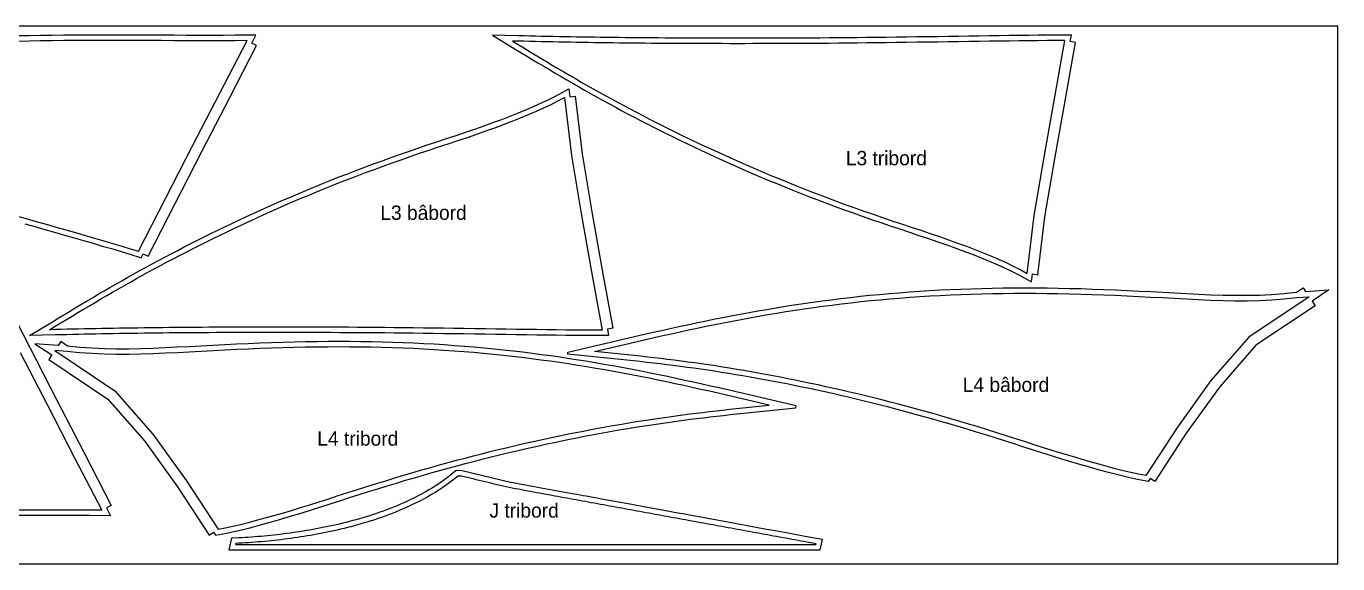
# Model space of a CAD drawing. Header units: millimetres. Extents: x 0 to 12611, y 0 to 1500.
# Drawn here: x 8956 to 12611, y 0 to 1500 of the extents above; entities that cross this region are included whole.
import ezdxf
from ezdxf.enums import TextEntityAlignment as Align

# ---------------------------------------------------------------- set-up
doc = ezdxf.new("R2010")
doc.units = ezdxf.units.MM
for name, color, linetype in [('COUTURE', 5, 'Continuous'), ('DECOUPE', 1, 'Continuous'), ('LAIZE', 8, 'Continuous'), ('REPERES', 3, 'Continuous')]:
    doc.layers.add(name, color=color, linetype=linetype)

msp = doc.modelspace()

# ---------------------------------------------------------------- linework, layer by layer
at = {"layer": 'COUTURE'}
for points in [[(8927.8, 971.3), (8955.9, 963.3), (8983.8, 955.4), (9011.5, 947.4), (9039.1, 939.6), (9066.3, 931.7), (9093.4, 924), (9120, 916.3), (9146.3, 908.6), (9172, 901.1), (9197.2, 893.7), (9221.8, 886.4), (9245.6, 879.2), (9268.6, 872.1), (9344, 1019.2), (9419.6, 1166.2), (9495.4, 1313), (9571.3, 1459.8), (9538.1, 1459.6), (9504.4, 1459.5), (9470.4, 1459.4), (9436.2, 1459.5), (9401.7, 1459.5), (9367.2, 1459.6), (9332.6, 1459.7), (9298.1, 1459.8), (9263.6, 1459.9), (9229.2, 1460), (9195, 1460), (9161, 1460), (9127.2, 1459.9), (9093.6, 1459.8), (9060.4, 1459.7), (9027.7, 1459.3), (8995.5, 1458.9), (8963.8, 1458.4), (8932.6, 1457.7)], [(8939, 589.9), (9014.6, 443), (9090.4, 296.1), (9166.3, 149.3), (9133.1, 149.5), (9099.4, 149.6), (9065.4, 149.7), (9031.2, 149.7), (8996.7, 149.6), (8962.2, 149.5), (8927.6, 149.4)]]:
    msp.add_lwpolyline(points, dxfattribs=at)
for points in [[(11850.9, 1460), (11826.9, 1460), (11802.1, 1459.9), (11776.4, 1459.6), (11750.1, 1459.4), (11723.3, 1459.1), (11696, 1458.7), (11668.2, 1458.3), (11640.1, 1457.9), (11611.8, 1457.5), (11583.1, 1457.1), (11554.3, 1456.7), (11525.3, 1456.3), (11496.1, 1455.8), (11466.8, 1455.4), (11437.7, 1455), (11409, 1454.6), (11380.7, 1454.2), (11352.8, 1453.8), (11325.3, 1453.5), (11298.2, 1453.2), (11271.6, 1452.9), (11245.3, 1452.7), (11219.4, 1452.4), (11194, 1452.2), (11168.9, 1452), (11144.2, 1451.9), (11119.9, 1451.7), (11095.9, 1451.6), (11072.3, 1451.5), (11049.1, 1451.4), (11026.2, 1451.3), (11003.6, 1451.3), (10981.4, 1451.3), (10959.5, 1451.2), (10937.8, 1451.2), (10916.5, 1451.2), (10895.5, 1451.3), (10874.7, 1451.3), (10854.3, 1451.4), (10834, 1451.4), (10814, 1451.5), (10794.3, 1451.6), (10774.8, 1451.7), (10755.5, 1451.8), (10736.4, 1451.9), (10717.6, 1452.1), (10698.9, 1452.2), (10680.4, 1452.4), (10662.1, 1452.5), (10644, 1452.7), (10626.1, 1452.9), (10608.4, 1453.1), (10590.9, 1453.3), (10573.6, 1453.5), (10556.4, 1453.7), (10539.3, 1454), (10522.4, 1454.2), (10505.7, 1454.5), (10489, 1454.8), (10472.5, 1455.1), (10456, 1455.4), (10439.7, 1455.7), (10423.4, 1456), (10407.2, 1456.3), (10391, 1456.7), (10374.9, 1457), (10358.9, 1457.4), (10342.9, 1457.8), (10326.9, 1458.2), (10310.9, 1458.6), (10326.6, 1449), (10342.4, 1439.4), (10358.2, 1429.8), (10374, 1420.3), (10389.9, 1410.8), (10405.8, 1401.2), (10421.7, 1391.7), (10437.8, 1382.2), (10453.9, 1372.7), (10470.1, 1363.3), (10486.4, 1353.8), (10502.8, 1344.3), (10519.3, 1334.9), (10536, 1325.5), (10552.7, 1316), (10569.7, 1306.6), (10586.8, 1297.2), (10604, 1287.8), (10621.4, 1278.4), (10639, 1269.1), (10656.8, 1259.7), (10674.8, 1250.4), (10693, 1241), (10711.3, 1231.7), (10729.7, 1222.4), (10748.4, 1213.1), (10767.2, 1203.8), (10786.2, 1194.5), (10805.4, 1185.2), (10824.8, 1175.9), (10844.4, 1166.6), (10864.2, 1157.4), (10884.3, 1148.1), (10904.5, 1138.9), (10925, 1129.7), (10945.7, 1120.5), (10966.7, 1111.3), (10988, 1102.1), (11009.5, 1092.9), (11031.2, 1083.7), (11053.3, 1074.6), (11075.6, 1065.5), (11098.2, 1056.4), (11121.1, 1047.3), (11144.4, 1038.2), (11167.9, 1029.1), (11191.8, 1020.1), (11216, 1011), (11240.6, 1002), (11265.5, 993.1), (11290.8, 984.1), (11316.3, 975.1), (11342.3, 966.2), (11368.5, 957.3), (11395.1, 948.4), (11422, 939.5), (11448.8, 930.7), (11475.3, 921.8), (11501.3, 912.8), (11526.8, 903.9), (11551.8, 894.9), (11576.3, 885.8), (11600.1, 876.7), (11623.3, 867.5), (11645.9, 858.3), (11667.6, 848.9), (11688.5, 839.5), (11708.6, 829.9), (11727.6, 820.2), (11745.7, 810.4), (11765.5, 972.1), (11792.8, 1134.6), (11821.7, 1297.3)], [(10560.9, 651.7), (10536.9, 651.7), (10512.1, 651.8), (10486.4, 652), (10460.1, 652.3), (10433.3, 652.6), (10406, 653), (10378.2, 653.3), (10350.1, 653.7), (10321.8, 654.1), (10293.1, 654.5), (10264.3, 655), (10235.3, 655.4), (10206.1, 655.8), (10176.8, 656.3), (10147.7, 656.7), (10119, 657.1), (10090.7, 657.5), (10062.8, 657.8), (10035.3, 658.2), (10008.2, 658.5), (9981.6, 658.7), (9955.3, 659), (9929.4, 659.2), (9904, 659.4), (9878.9, 659.6), (9854.2, 659.8), (9829.9, 659.9), (9805.9, 660.1), (9782.3, 660.2), (9759.1, 660.3), (9736.2, 660.3), (9713.6, 660.4), (9691.4, 660.4), (9669.5, 660.4), (9647.8, 660.4), (9626.5, 660.4), (9605.5, 660.4), (9584.7, 660.4), (9564.3, 660.3), (9544, 660.2), (9524, 660.1), (9504.3, 660.1), (9484.8, 660), (9465.5, 659.8), (9446.4, 659.7), (9427.6, 659.6), (9408.9, 659.4), (9390.4, 659.3), (9372.1, 659.1), (9354, 659), (9336.1, 658.8), (9318.4, 658.6), (9300.9, 658.4), (9283.6, 658.1), (9266.4, 657.9), (9249.3, 657.7), (9232.4, 657.4), (9215.7, 657.2), (9199, 656.9), (9182.5, 656.6), (9166, 656.3), (9149.7, 656), (9133.4, 655.7), (9117.2, 655.3), (9101, 655), (9084.9, 654.6), (9068.9, 654.3), (9052.9, 653.9), (9036.9, 653.5), (9020.9, 653.1), (9036.6, 662.7), (9052.4, 672.3), (9068.2, 681.8), (9084, 691.4), (9099.9, 700.9), (9115.8, 710.4), (9131.7, 719.9), (9147.8, 729.4), (9163.9, 738.9), (9180.1, 748.4), (9196.4, 757.9), (9212.8, 767.3), (9229.3, 776.8), (9246, 786.2), (9262.7, 795.6), (9279.7, 805), (9296.8, 814.4), (9314, 823.8), (9331.4, 833.2), (9349, 842.6), (9366.8, 851.9), (9384.8, 861.3), (9403, 870.6), (9421.3, 880), (9439.7, 889.3), (9458.4, 898.6), (9477.2, 907.9), (9496.2, 917.2), (9515.4, 926.5), (9534.8, 935.8), (9554.4, 945), (9574.2, 954.3), (9594.3, 963.5), (9614.5, 972.8), (9635, 982), (9655.7, 991.2), (9676.7, 1000.4), (9698, 1009.6), (9719.5, 1018.8), (9741.2, 1027.9), (9763.3, 1037.1), (9785.6, 1046.2), (9808.2, 1055.3), (9831.1, 1064.4), (9854.4, 1073.5), (9877.9, 1082.6), (9901.8, 1091.6), (9926, 1100.6), (9950.6, 1109.6), (9975.5, 1118.6), (10000.8, 1127.6), (10026.3, 1136.5), (10052.3, 1145.5), (10078.5, 1154.4), (10105.1, 1163.3), (10132, 1172.1), (10158.8, 1181), (10185.3, 1189.9), (10211.3, 1198.8), (10236.8, 1207.8), (10261.8, 1216.8), (10286.3, 1225.9), (10310.1, 1235), (10333.3, 1244.1), (10355.9, 1253.4), (10377.6, 1262.7), (10398.5, 1272.2), (10418.6, 1281.7), (10437.6, 1291.4), (10455.7, 1301.3), (10475.5, 1139.6), (10502.8, 977), (10531.7, 814.3)], [(12076.1, 246.2), (12055.8, 250), (12035, 254.6), (12013.4, 259.7), (11991.2, 265.4), (11968.4, 271.4), (11944.9, 277.8), (11921, 284.6), (11896.5, 291.7), (11871.5, 299), (11846.2, 306.7), (11820.4, 314.7), (11794.2, 322.9), (11767.7, 331.4), (11740.8, 340.1), (11713.9, 348.8), (11687.2, 357.4), (11660.8, 365.8), (11634.7, 373.9), (11608.8, 381.9), (11583.1, 389.7), (11557.8, 397.3), (11532.6, 404.7), (11507.8, 412), (11483.2, 419), (11458.9, 425.8), (11434.8, 432.4), (11411, 438.8), (11387.4, 445.1), (11364.1, 451.2), (11340.9, 457.1), (11318, 462.9), (11295.3, 468.5), (11272.8, 473.9), (11250.4, 479.2), (11228.3, 484.4), (11206.4, 489.4), (11184.6, 494.2), (11163.1, 498.9), (11141.7, 503.5), (11120.4, 507.9), (11099.4, 512.2), (11078.5, 516.4), (11057.7, 520.5), (11037.1, 524.4), (11016.6, 528.2), (10996.2, 532), (10976, 535.6), (10955.9, 539.1), (10935.9, 542.5), (10916, 545.8), (10896.3, 548.9), (10876.8, 551.9), (10857.4, 554.9), (10838.1, 557.7), (10818.9, 560.4), (10799.8, 563), (10780.9, 565.5), (10762, 568), (10743.2, 570.3), (10724.5, 572.6), (10705.9, 574.8), (10687.3, 577), (10668.8, 579.1), (10650.3, 581.2), (10631.9, 583.2), (10613.4, 585.1), (10595.1, 587.1), (10576.7, 589), (10558.4, 590.8), (10540, 592.7), (10563.7, 598.3), (10587.4, 603.9), (10611.1, 609.5), (10634.9, 615), (10658.6, 620.5), (10682.4, 625.9), (10706.2, 631.4), (10730.1, 636.7), (10754, 642), (10778, 647.3), (10802, 652.5), (10826.2, 657.6), (10850.4, 662.6), (10874.7, 667.5), (10899.1, 672.4), (10923.6, 677.2), (10948.2, 681.8), (10973, 686.4), (10997.9, 690.9), (11022.9, 695.2), (11048, 699.4), (11073.3, 703.5), (11098.7, 707.5), (11124.3, 711.4), (11150.1, 715.1), (11176, 718.6), (11202.2, 722), (11228.5, 725.3), (11255, 728.4), (11281.7, 731.4), (11308.6, 734.2), (11335.7, 736.8), (11363, 739.3), (11390.5, 741.6), (11418.2, 743.7), (11446.2, 745.6), (11474.4, 747.4), (11502.9, 749), (11531.6, 750.4), (11560.5, 751.6), (11589.6, 752.6), (11619.1, 753.5), (11648.7, 754.2), (11678.6, 754.6), (11708.8, 754.9), (11739.2, 755), (11769.9, 754.9), (11800.8, 754.6), (11831.9, 754.2), (11863.3, 753.5), (11895, 752.7), (11926.9, 751.7), (11959, 750.5), (11991.3, 749.2), (12023.9, 747.7), (12056.6, 746.1), (12089.6, 744.4), (12122.7, 742.6), (12156, 740.8), (12189.5, 739), (12223.1, 737.3), (12256.9, 735.9), (12290.8, 734.8), (12324.8, 734.1), (12359, 734.1), (12393.3, 734.8), (12427.7, 736.4), (12462.1, 739), (12496.6, 742.6), (12531.2, 745.1), (12363.5, 632.5), (12257.8, 511.6), (12164.4, 381.3)], [(9490.3, 96.2), (9510.5, 100), (9531.4, 104.6), (9552.9, 109.7), (9575.1, 115.4), (9598, 121.4), (9621.4, 127.8), (9645.4, 134.6), (9669.9, 141.7), (9694.8, 149), (9720.2, 156.7), (9746, 164.7), (9772.1, 172.9), (9798.7, 181.4), (9825.6, 190.1), (9852.5, 198.8), (9879.1, 207.4), (9905.5, 215.8), (9931.7, 223.9), (9957.6, 231.9), (9983.2, 239.7), (10008.6, 247.3), (10033.7, 254.7), (10058.5, 262), (10083.1, 269), (10107.4, 275.8), (10131.5, 282.4), (10155.3, 288.8), (10178.9, 295.1), (10202.3, 301.2), (10225.4, 307.1), (10248.4, 312.9), (10271.1, 318.5), (10293.6, 323.9), (10315.9, 329.2), (10338, 334.4), (10359.9, 339.4), (10381.7, 344.2), (10403.3, 348.9), (10424.7, 353.5), (10445.9, 357.9), (10467, 362.2), (10487.9, 366.4), (10508.7, 370.5), (10529.3, 374.4), (10549.8, 378.2), (10570.1, 382), (10590.4, 385.6), (10610.5, 389.1), (10630.5, 392.5), (10650.3, 395.8), (10670, 398.9), (10689.5, 401.9), (10709, 404.9), (10728.3, 407.7), (10747.4, 410.4), (10766.5, 413), (10785.5, 415.5), (10804.3, 418), (10823.1, 420.3), (10841.8, 422.6), (10860.5, 424.8), (10879.1, 427), (10897.6, 429.1), (10916.1, 431.2), (10934.5, 433.2), (10952.9, 435.1), (10971.3, 437.1), (10989.6, 439), (11008, 440.8), (11026.3, 442.7), (11002.6, 448.3), (10978.9, 453.9), (10955.2, 459.5), (10931.5, 465), (10907.7, 470.5), (10884, 475.9), (10860.1, 481.4), (10836.3, 486.7), (10812.3, 492), (10788.4, 497.3), (10764.3, 502.5), (10740.2, 507.6), (10715.9, 512.6), (10691.6, 517.5), (10667.2, 522.4), (10642.7, 527.2), (10618.1, 531.8), (10593.4, 536.4), (10568.5, 540.9), (10543.5, 545.2), (10518.3, 549.4), (10493.1, 553.5), (10467.6, 557.5), (10442, 561.4), (10416.2, 565.1), (10390.3, 568.6), (10364.2, 572), (10337.9, 575.3), (10311.4, 578.4), (10284.7, 581.4), (10257.8, 584.2), (10230.7, 586.8), (10203.4, 589.3), (10175.8, 591.6), (10148.1, 593.7), (10120.1, 595.6), (10091.9, 597.4), (10063.5, 599), (10034.8, 600.4), (10005.9, 601.6), (9976.7, 602.6), (9947.3, 603.5), (9917.6, 604.2), (9887.7, 604.6), (9857.6, 604.9), (9827.1, 605), (9796.5, 604.9), (9765.6, 604.6), (9734.4, 604.2), (9703, 603.5), (9671.3, 602.7), (9639.5, 601.7), (9607.3, 600.5), (9575, 599.2), (9542.5, 597.7), (9509.7, 596.1), (9476.8, 594.4), (9443.6, 592.6), (9410.3, 590.8), (9376.9, 589), (9343.3, 587.3), (9309.5, 585.9), (9275.6, 584.8), (9241.5, 584.1), (9207.3, 584.1), (9173, 584.8), (9138.6, 586.4), (9104.2, 589), (9069.8, 592.6), (9035.1, 595.1), (9202.9, 482.5), (9308.6, 361.6), (9402, 231.3)], [(9539, 54), (9547.9, 54), (9556.7, 54), (9565.6, 54), (9574.4, 54), (9583.2, 54), (9592.1, 54), (9600.9, 54), (9609.8, 54), (9618.6, 54), (9627.4, 54), (9636.3, 54), (9645.1, 54), (9654, 54), (9662.8, 54), (9671.7, 54), (9680.5, 54), (9689.3, 54), (9698.2, 54), (9707, 54), (9715.9, 54), (9724.7, 54), (9733.5, 54), (9742.4, 54), (9751.2, 54), (9760.1, 54), (9768.9, 54), (9777.7, 54), (9786.6, 54), (9795.4, 54), (9804.3, 54), (9813.1, 54), (9821.9, 54), (9830.8, 54), (9839.6, 54), (9848.5, 54), (9857.3, 54), (9866.2, 54), (9875, 54), (9883.8, 54), (9892.7, 54), (9901.5, 54), (9910.4, 54), (9919.2, 54), (9928, 54), (9936.9, 54), (9945.7, 54), (9954.6, 54), (9963.4, 54), (9972.2, 54), (9981.1, 54), (9989.9, 54), (9998.8, 54), (10007.6, 54), (10016.4, 54), (10025.3, 54), (10034.1, 54), (10043, 54), (10051.8, 54), (10060.7, 54), (10069.5, 54), (10078.3, 54), (10087.2, 54), (10096, 54), (10104.9, 54), (10113.7, 54), (10122.5, 54), (10131.4, 54), (10140.2, 54), (10149.1, 54), (10157.9, 54), (10166.7, 54), (10175.6, 54), (10184.4, 54), (10193.3, 54), (10202.1, 54), (10210.9, 54), (10219.8, 54), (10228.6, 54), (10237.5, 54), (10246.3, 54), (10255.2, 54), (10264, 54), (10272.8, 54), (10281.7, 54), (10290.5, 54), (10299.4, 54), (10308.2, 54), (10317, 54), (10325.9, 54), (10334.7, 54), (10343.6, 54), (10352.4, 54), (10361.2, 54), (10370.1, 54), (10378.9, 54), (10387.8, 54), (10396.6, 54), (10405.4, 54), (10414.3, 54), (10423.1, 54), (10432, 54), (10440.8, 54), (10449.7, 54), (10458.5, 54), (10467.3, 54), (10476.2, 54), (10485, 54), (10493.9, 54), (10502.7, 54), (10511.5, 54), (10520.4, 54), (10529.2, 54), (10538.1, 54), (10546.9, 54), (10555.7, 54), (10564.6, 54), (10573.4, 54), (10582.3, 54), (10591.1, 54), (10599.9, 54), (10608.8, 54), (10617.6, 54), (10626.5, 54), (10635.3, 54), (10644.2, 54), (10653, 54), (10661.8, 54), (10670.7, 54), (10679.5, 54), (10688.4, 54), (10697.2, 54), (10706, 54), (10714.9, 54), (10723.7, 54), (10732.6, 54), (10741.4, 54), (10750.2, 54), (10759.1, 54), (10767.9, 54), (10776.8, 54), (10785.6, 54), (10794.4, 54), (10803.3, 54), (10812.1, 54), (10821, 54), (10829.8, 54), (10838.7, 54), (10847.5, 54), (10856.3, 54), (10865.2, 54), (10874, 54), (10882.9, 54), (10891.7, 54), (10900.5, 54), (10909.4, 54), (10918.2, 54), (10927.1, 54), (10935.9, 54), (10944.7, 54), (10953.6, 54), (10962.4, 54), (10971.3, 54), (10980.1, 54), (10988.9, 54), (10997.8, 54), (11006.6, 54), (11015.5, 54), (11024.3, 54), (11033.2, 54), (11042, 54), (11050.8, 54), (11059.7, 54), (11068.5, 54), (11077.4, 54), (11086.2, 54), (11095, 54), (11103.9, 54), (11112.7, 54), (11121.6, 54), (11130.4, 54), (11139.2, 54), (11148.1, 54), (11156.9, 54), (11157.3, 55.6), (11148.8, 57.1), (11140.4, 58.7), (11131.9, 60.2), (11123.4, 61.8), (11115, 63.3), (11106.5, 64.9), (11098, 66.4), (11089.6, 68), (11081.1, 69.6), (11072.6, 71.1), (11064.2, 72.7), (11055.7, 74.2), (11047.2, 75.8), (11038.8, 77.3), (11030.3, 78.9), (11021.8, 80.4), (11013.4, 82), (11004.9, 83.5), (10996.4, 85.1), (10988, 86.6), (10979.5, 88.2), (10971, 89.7), (10962.6, 91.3), (10954.1, 92.8), (10945.6, 94.4), (10937.2, 96), (10928.7, 97.5), (10920.2, 99.1), (10911.8, 100.6), (10903.3, 102.2), (10894.8, 103.7), (10886.4, 105.3), (10877.9, 106.8), (10869.4, 108.4), (10861, 109.9), (10852.5, 111.5), (10844, 113), (10835.6, 114.6), (10827.1, 116.1), (10818.6, 117.7), (10810.2, 119.2), (10801.7, 120.8), (10793.2, 122.4), (10784.7, 123.9), (10776.3, 125.5), (10767.8, 127), (10759.3, 128.6), (10750.9, 130.1), (10742.4, 131.7), (10733.9, 133.2), (10725.5, 134.8), (10717, 136.3), (10708.5, 137.9), (10700.1, 139.4), (10691.6, 141), (10683.1, 142.5), (10674.7, 144.1), (10666.2, 145.6), (10657.7, 147.2), (10649.3, 148.8), (10640.8, 150.3), (10632.3, 151.9), (10623.9, 153.4), (10615.4, 155), (10606.9, 156.5), (10598.5, 158.1), (10590, 159.6), (10581.5, 161.2), (10573.1, 162.7), (10564.6, 164.3), (10556.1, 165.8), (10547.7, 167.4), (10539.2, 168.9), (10530.7, 170.5), (10522.3, 172), (10513.8, 173.6), (10505.3, 175.2), (10496.9, 176.7), (10488.4, 178.3), (10479.9, 179.8), (10471.5, 181.4), (10463, 182.9), (10454.5, 184.5), (10446.1, 186), (10437.6, 187.6), (10429.1, 189.1), (10420.7, 190.7), (10412.2, 192.2), (10403.7, 193.8), (10395.3, 195.3), (10386.8, 196.9), (10378.3, 198.4), (10369.9, 200), (10361.4, 201.6), (10352.9, 203.1), (10344.5, 204.7), (10336, 206.2), (10327.5, 207.8), (10319.1, 209.3), (10310.6, 210.9), (10302.2, 212.6), (10293.8, 214.6), (10285.4, 216.6), (10277.1, 218.6), (10268.7, 220.6), (10260.4, 222.6), (10252, 224.6), (10243.7, 226.6), (10235.3, 228.7), (10227, 230.7), (10218.6, 232.7), (10210.2, 234.7), (10201.9, 236.7), (10193.5, 238.7), (10185.2, 240.7), (10176.8, 242.7), (10168.5, 244.8), (10159.7, 244.9), (10148.7, 236), (10137.8, 227.7), (10127.1, 220), (10116.5, 212.7), (10106, 205.8), (10095.6, 199.2), (10085.3, 193), (10075, 187.1), (10064.8, 181.5), (10054.7, 176.1), (10044.6, 171), (10034.6, 166.1), (10024.6, 161.3), (10014.7, 156.8), (10004.8, 152.5), (9994.9, 148.3), (9985.1, 144.3), (9975.4, 140.4), (9965.6, 136.6), (9955.9, 133.1), (9946.2, 129.6), (9936.6, 126.2), (9927, 123), (9917.4, 119.9), (9907.8, 116.9), (9898.3, 114), (9888.8, 111.2), (9879.3, 108.5), (9869.8, 105.9), (9860.4, 103.4), (9850.9, 101), (9841.5, 98.6), (9832.1, 96.3), (9822.8, 94.2), (9813.4, 92.1), (9804.1, 90), (9794.8, 88.1), (9785.5, 86.2), (9776.2, 84.3), (9766.9, 82.6), (9757.7, 80.9), (9748.5, 79.3), (9739.2, 77.7), (9730, 76.2), (9720.9, 74.8), (9711.7, 73.4), (9702.5, 72.1), (9693.4, 70.8), (9684.2, 69.6), (9675.1, 68.4), (9666, 67.3), (9656.9, 66.2), (9647.8, 65.2), (9638.8, 64.3), (9629.7, 63.3), (9620.6, 62.5), (9611.6, 61.6), (9602.6, 60.9), (9593.6, 60.1), (9584.6, 59.5), (9575.6, 58.8), (9566.6, 58.2), (9557.6, 57.7), (9548.6, 57.2), (9539.7, 56.7)]]:
    msp.add_lwpolyline(points, close=True, dxfattribs=at)
at = {"layer": 'DECOUPE'}
for points in [[(8951.8, 948.9), (8979.7, 940.9), (9007.4, 933), (9034.9, 925.1), (9062.2, 917.3), (9089.2, 909.6), (9115.8, 901.9), (9142.1, 894.2), (9167.8, 886.7), (9193, 879.3), (9217.5, 872), (9241.3, 864.8), (9276.2, 854.1), (9281.9, 865.3), (9295.3, 858.4), (9370.7, 1005.5), (9446.3, 1152.4), (9522, 1299.3), (9597.9, 1446.1), (9584.6, 1453), (9596, 1475), (9538, 1474.6), (9504.4, 1474.5), (9470.4, 1474.4), (9436.2, 1474.5), (9401.7, 1474.5), (9367.2, 1474.6), (9332.7, 1474.7), (9298.1, 1474.8), (9263.6, 1474.9), (9229.3, 1475), (9195, 1475), (9161, 1475), (9127.1, 1474.9), (9093.5, 1474.8), (9060.3, 1474.7), (9027.5, 1474.3), (8995.2, 1473.9), (8963.5, 1473.4), (8932.2, 1472.7)], [(8890.3, 750.7), (8965.7, 603.6), (9041.3, 456.7), (9117, 309.9), (9192.9, 163), (9179.6, 156.2), (9191, 134.1), (9133, 134.5), (9099.4, 134.6), (9065.4, 134.7), (9031.2, 134.7), (8996.7, 134.6), (8962.2, 134.5), (8927.7, 134.4)]]:
    msp.add_lwpolyline(points, dxfattribs=at)
for points in [[(11826.9, 1475), (11802, 1474.9), (11776.3, 1474.6), (11750, 1474.4), (11723.1, 1474.1), (11695.8, 1473.7), (11668, 1473.3), (11639.9, 1472.9), (11611.5, 1472.5), (11582.9, 1472.1), (11554.1, 1471.7), (11525.1, 1471.3), (11495.9, 1470.8), (11466.6, 1470.4), (11437.5, 1470), (11408.8, 1469.6), (11380.5, 1469.2), (11352.6, 1468.8), (11325.2, 1468.5), (11298.1, 1468.2), (11271.4, 1467.9), (11245.2, 1467.7), (11219.3, 1467.4), (11193.8, 1467.2), (11168.8, 1467), (11144.1, 1466.9), (11119.8, 1466.7), (11095.8, 1466.6), (11072.3, 1466.5), (11049, 1466.4), (11026.1, 1466.3), (11003.6, 1466.3), (10981.4, 1466.3), (10959.5, 1466.2), (10937.8, 1466.2), (10916.5, 1466.2), (10895.5, 1466.3), (10874.8, 1466.3), (10854.3, 1466.4), (10834.1, 1466.4), (10814.1, 1466.5), (10794.4, 1466.6), (10774.9, 1466.7), (10755.6, 1466.8), (10736.5, 1466.9), (10717.7, 1467.1), (10699, 1467.2), (10680.5, 1467.4), (10662.3, 1467.5), (10644.2, 1467.7), (10626.3, 1467.9), (10608.6, 1468.1), (10591.1, 1468.3), (10573.8, 1468.5), (10556.6, 1468.7), (10539.6, 1469), (10522.7, 1469.2), (10505.9, 1469.5), (10489.3, 1469.8), (10472.7, 1470.1), (10456.3, 1470.4), (10440, 1470.7), (10423.7, 1471), (10407.5, 1471.3), (10391.4, 1471.7), (10375.3, 1472), (10359.2, 1472.4), (10343.2, 1472.8), (10327.2, 1473.2), (10255, 1475), (10318.8, 1436.2), (10334.6, 1426.6), (10350.4, 1417), (10366.3, 1407.4), (10382.1, 1397.9), (10398.1, 1388.4), (10414.1, 1378.8), (10430.1, 1369.3), (10446.3, 1359.8), (10462.5, 1350.3), (10478.9, 1340.8), (10495.3, 1331.3), (10511.9, 1321.8), (10528.6, 1312.4), (10545.4, 1302.9), (10562.4, 1293.5), (10579.6, 1284.1), (10596.9, 1274.6), (10614.3, 1265.2), (10632, 1255.8), (10649.9, 1246.4), (10667.9, 1237), (10686.1, 1227.7), (10704.5, 1218.3), (10723, 1209), (10741.7, 1199.6), (10760.6, 1190.3), (10779.7, 1181), (10798.9, 1171.7), (10818.4, 1162.4), (10838, 1153.1), (10857.9, 1143.8), (10878, 1134.5), (10898.3, 1125.2), (10918.9, 1116), (10939.7, 1106.7), (10960.7, 1097.5), (10982, 1088.3), (11003.6, 1079.1), (11025.5, 1069.9), (11047.6, 1060.7), (11070, 1051.6), (11092.7, 1042.4), (11115.6, 1033.3), (11138.9, 1024.2), (11162.6, 1015.1), (11186.5, 1006), (11210.8, 997), (11235.5, 987.9), (11260.5, 978.9), (11285.8, 969.9), (11311.4, 961), (11337.4, 952), (11363.7, 943.1), (11390.3, 934.2), (11417.3, 925.3), (11444.1, 916.4), (11470.5, 907.6), (11496.4, 898.7), (11521.8, 889.7), (11546.7, 880.8), (11571, 871.8), (11594.7, 862.7), (11617.7, 853.6), (11640.1, 844.4), (11661.6, 835.2), (11682.2, 825.9), (11701.9, 816.5), (11720.6, 807), (11757.9, 786.7), (11760.6, 808.6), (11775.5, 806.7), (11795.2, 967.8), (11822.4, 1129.5), (11851.3, 1292.1), (11880.5, 1454.7), (11865.7, 1457.4), (11868.9, 1475)], [(10536.9, 636.7), (10512, 636.8), (10486.3, 637), (10460, 637.3), (10433.1, 637.6), (10405.8, 638), (10378, 638.3), (10349.9, 638.7), (10321.5, 639.1), (10292.9, 639.5), (10264.1, 640), (10235.1, 640.4), (10205.9, 640.8), (10176.6, 641.3), (10147.5, 641.7), (10118.8, 642.1), (10090.5, 642.5), (10062.6, 642.8), (10035.2, 643.2), (10008.1, 643.5), (9981.4, 643.7), (9955.2, 644), (9929.3, 644.2), (9903.8, 644.4), (9878.8, 644.6), (9854.1, 644.8), (9829.8, 644.9), (9805.8, 645.1), (9782.3, 645.2), (9759, 645.3), (9736.1, 645.3), (9713.6, 645.4), (9691.4, 645.4), (9669.5, 645.4), (9647.8, 645.4), (9626.5, 645.4), (9605.5, 645.4), (9584.8, 645.4), (9564.3, 645.3), (9544.1, 645.2), (9524.1, 645.1), (9504.4, 645.1), (9484.9, 645), (9465.6, 644.8), (9446.5, 644.7), (9427.7, 644.6), (9409, 644.4), (9390.5, 644.3), (9372.3, 644.1), (9354.2, 644), (9336.3, 643.8), (9318.6, 643.6), (9301.1, 643.4), (9283.8, 643.1), (9266.6, 642.9), (9249.6, 642.7), (9232.7, 642.4), (9215.9, 642.2), (9199.3, 641.9), (9182.7, 641.6), (9166.3, 641.3), (9150, 641), (9133.7, 640.7), (9117.5, 640.3), (9101.4, 640), (9085.3, 639.6), (9069.2, 639.3), (9053.2, 638.9), (9037.2, 638.5), (8965, 636.7), (9028.8, 675.5), (9044.6, 685.1), (9060.4, 694.7), (9076.3, 704.2), (9092.1, 713.8), (9108.1, 723.3), (9124.1, 732.8), (9140.1, 742.4), (9156.3, 751.9), (9172.5, 761.4), (9188.9, 770.9), (9205.3, 780.3), (9221.9, 789.8), (9238.6, 799.3), (9255.4, 808.7), (9272.4, 818.2), (9289.6, 827.6), (9306.9, 837), (9324.3, 846.4), (9342, 855.8), (9359.9, 865.2), (9377.9, 874.6), (9396.1, 884), (9414.5, 893.3), (9433, 902.7), (9451.7, 912), (9470.6, 921.4), (9489.7, 930.7), (9508.9, 940), (9528.4, 949.3), (9548, 958.6), (9567.9, 967.9), (9588, 977.2), (9608.3, 986.4), (9628.9, 995.7), (9649.7, 1004.9), (9670.7, 1014.2), (9692, 1023.4), (9713.6, 1032.6), (9735.5, 1041.8), (9757.6, 1050.9), (9780, 1060.1), (9802.7, 1069.2), (9825.6, 1078.4), (9848.9, 1087.5), (9872.6, 1096.6), (9896.5, 1105.6), (9920.8, 1114.7), (9945.5, 1123.7), (9970.5, 1132.7), (9995.8, 1141.7), (10021.4, 1150.7), (10047.4, 1159.6), (10073.7, 1168.6), (10100.3, 1177.5), (10127.3, 1186.4), (10154.1, 1195.2), (10180.5, 1204.1), (10206.4, 1213), (10231.8, 1221.9), (10256.7, 1230.9), (10281, 1239.9), (10304.7, 1249), (10327.7, 1258.1), (10350.1, 1267.2), (10371.6, 1276.5), (10392.2, 1285.8), (10411.9, 1295.2), (10430.6, 1304.7), (10467.9, 1325), (10470.6, 1303.1), (10485.5, 1304.9), (10505.2, 1143.9), (10532.4, 982.1), (10561.3, 819.6), (10590.5, 657), (10575.7, 654.3), (10578.9, 636.7)], [(12052.9, 235.3), (12031.6, 240), (12009.8, 245.2), (11987.4, 250.8), (11964.5, 256.9), (11940.9, 263.4), (11916.8, 270.2), (11892.3, 277.3), (11867.2, 284.7), (11841.8, 292.4), (11815.9, 300.3), (11789.7, 308.6), (11763.1, 317.1), (11736.1, 325.8), (11709.3, 334.6), (11682.7, 343.1), (11656.3, 351.5), (11630.2, 359.6), (11604.4, 367.6), (11578.8, 375.4), (11553.5, 383), (11528.4, 390.3), (11503.7, 397.5), (11479.1, 404.5), (11454.9, 411.3), (11430.9, 417.9), (11407.1, 424.4), (11383.6, 430.6), (11360.3, 436.7), (11337.2, 442.6), (11314.4, 448.3), (11291.7, 453.9), (11269.3, 459.4), (11247, 464.6), (11225, 469.8), (11203.1, 474.7), (11181.4, 479.6), (11159.9, 484.3), (11138.6, 488.8), (11117.4, 493.2), (11096.4, 497.5), (11075.5, 501.7), (11054.8, 505.7), (11034.3, 509.7), (11013.8, 513.5), (10993.5, 517.2), (10973.4, 520.8), (10953.3, 524.3), (10933.4, 527.7), (10913.6, 531), (10894, 534.1), (10874.5, 537.1), (10855.2, 540), (10836, 542.8), (10816.8, 545.5), (10797.8, 548.1), (10778.9, 550.7), (10760.1, 553.1), (10741.4, 555.5), (10722.7, 557.7), (10704.1, 560), (10685.6, 562.1), (10667.1, 564.2), (10648.6, 566.2), (10630.2, 568.2), (10611.9, 570.2), (10593.5, 572.1), (10575.2, 574), (10556.8, 575.9), (10465.3, 585.2), (10465, 590.4), (10560.3, 612.9), (10584, 618.5), (10607.7, 624.1), (10631.5, 629.6), (10655.2, 635.1), (10679, 640.6), (10702.9, 646), (10726.8, 651.4), (10750.8, 656.7), (10774.8, 661.9), (10798.9, 667.1), (10823.1, 672.2), (10847.4, 677.3), (10871.7, 682.3), (10896.2, 687.1), (10920.8, 691.9), (10945.5, 696.6), (10970.3, 701.2), (10995.2, 705.6), (11020.3, 710), (11045.6, 714.2), (11070.9, 718.4), (11096.5, 722.3), (11122.2, 726.2), (11148, 729.9), (11174.1, 733.5), (11200.3, 736.9), (11226.7, 740.2), (11253.3, 743.3), (11280.1, 746.3), (11307.1, 749.1), (11334.3, 751.7), (11361.7, 754.2), (11389.3, 756.5), (11417.2, 758.6), (11445.2, 760.6), (11473.5, 762.4), (11502.1, 764), (11530.9, 765.4), (11559.9, 766.6), (11589.2, 767.6), (11618.7, 768.5), (11648.4, 769.1), (11678.4, 769.6), (11708.7, 769.9), (11739.2, 770), (11770, 769.9), (11801, 769.6), (11832.2, 769.2), (11863.7, 768.5), (11895.4, 767.7), (11927.4, 766.7), (11959.6, 765.5), (11992, 764.2), (12024.6, 762.7), (12057.4, 761.1), (12090.4, 759.4), (12123.5, 757.6), (12156.8, 755.8), (12190.2, 754), (12223.8, 752.3), (12257.4, 750.9), (12291.2, 749.8), (12325, 749.1), (12358.9, 749.1), (12392.8, 749.8), (12426.8, 751.4), (12460.8, 753.9), (12495.3, 757.6), (12496.1, 757.6), (12514.5, 770), (12521.6, 759.4), (12586.3, 764), (12539.6, 732.6), (12547.9, 720.2), (12383.4, 609.8), (12281.3, 492.9), (12189.1, 364.3), (12101.2, 229.8), (12088.6, 238), (12083.1, 229.6)], [(9513.5, 85.3), (9534.7, 90), (9556.5, 95.2), (9578.9, 100.8), (9601.9, 106.9), (9625.4, 113.4), (9649.5, 120.2), (9674.1, 127.3), (9699.1, 134.7), (9724.6, 142.4), (9750.4, 150.3), (9776.7, 158.6), (9803.3, 167.1), (9830.2, 175.8), (9857.1, 184.6), (9883.7, 193.1), (9910, 201.5), (9936.1, 209.6), (9962, 217.6), (9987.5, 225.4), (10012.9, 233), (10037.9, 240.3), (10062.7, 247.5), (10087.2, 254.5), (10111.5, 261.3), (10135.5, 267.9), (10159.2, 274.4), (10182.7, 280.6), (10206, 286.7), (10229.1, 292.6), (10252, 298.3), (10274.6, 303.9), (10297.1, 309.4), (10319.3, 314.6), (10341.4, 319.8), (10363.2, 324.7), (10384.9, 329.6), (10406.4, 334.3), (10427.8, 338.8), (10448.9, 343.2), (10469.9, 347.5), (10490.8, 351.7), (10511.5, 355.7), (10532.1, 359.7), (10552.5, 363.5), (10572.8, 367.2), (10593, 370.8), (10613, 374.3), (10633, 377.7), (10652.7, 381), (10672.3, 384.1), (10691.8, 387.1), (10711.2, 390), (10730.4, 392.8), (10749.5, 395.5), (10768.5, 398.1), (10787.4, 400.7), (10806.2, 403.1), (10825, 405.5), (10843.6, 407.7), (10862.2, 410), (10880.8, 412.1), (10899.3, 414.2), (10917.7, 416.2), (10936.1, 418.2), (10954.5, 420.2), (10972.8, 422.1), (10991.2, 424), (11009.5, 425.9), (11101, 435.2), (11101.3, 440.4), (11006.1, 462.9), (10982.4, 468.5), (10958.6, 474.1), (10934.9, 479.6), (10911.1, 485.1), (10887.3, 490.6), (10863.4, 496), (10839.5, 501.4), (10815.6, 506.7), (10791.5, 511.9), (10767.4, 517.1), (10743.2, 522.2), (10719, 527.3), (10694.6, 532.3), (10670.1, 537.1), (10645.5, 541.9), (10620.9, 546.6), (10596, 551.2), (10571.1, 555.6), (10546, 560), (10520.8, 564.2), (10495.4, 568.4), (10469.9, 572.3), (10444.2, 576.2), (10418.3, 579.9), (10392.3, 583.5), (10366.1, 586.9), (10339.7, 590.2), (10313.1, 593.3), (10286.3, 596.3), (10259.3, 599.1), (10232.1, 601.7), (10204.7, 604.2), (10177, 606.5), (10149.2, 608.6), (10121.1, 610.6), (10092.8, 612.4), (10064.3, 614), (10035.5, 615.4), (10006.4, 616.6), (9977.2, 617.6), (9947.7, 618.5), (9917.9, 619.1), (9887.9, 619.6), (9857.6, 619.9), (9827.1, 620), (9796.4, 619.9), (9765.4, 619.6), (9734.1, 619.2), (9702.6, 618.5), (9670.9, 617.7), (9638.9, 616.7), (9606.8, 615.5), (9574.4, 614.2), (9541.8, 612.7), (9509, 611.1), (9476, 609.4), (9442.8, 607.6), (9409.5, 605.8), (9376.1, 604), (9342.6, 602.3), (9308.9, 600.9), (9275.2, 599.8), (9241.4, 599.1), (9207.5, 599.1), (9173.5, 599.8), (9139.5, 601.4), (9105.5, 603.9), (9071.1, 607.6), (9070.3, 607.6), (9051.8, 620), (9044.8, 609.4), (8980, 614), (9026.8, 582.6), (9018.4, 570.2), (9182.9, 459.8), (9285, 342.9), (9377.2, 214.3), (9465.2, 79.8), (9477.7, 88), (9483.2, 79.6)], [(9520, 39), (9583.2, 39), (9592.1, 39), (9600.9, 39), (9715.9, 39), (9724.7, 39), (9768.9, 39), (9777.7, 39), (9813.1, 39), (9821.9, 39), (9910.4, 39), (9919.2, 39), (9928, 39), (9954.6, 39), (9963.4, 39), (10025.3, 39), (10034.1, 39), (10096, 39), (10104.9, 39), (10131.4, 39), (10140.2, 39), (10149.1, 39), (10157.9, 39), (10166.7, 39), (10237.5, 39), (10246.3, 39), (10281.7, 39), (10290.5, 39), (10334.7, 39), (10343.6, 39), (10370.1, 39), (10378.9, 39), (10458.5, 39), (10467.3, 39), (10476.2, 39), (10485, 39), (10493.9, 39), (10520.4, 39), (10529.2, 39), (10608.8, 39), (10617.6, 39), (10644.2, 39), (10653, 39), (10714.9, 39), (10723.7, 39), (10732.6, 39), (10741.4, 39), (10829.8, 39), (10838.7, 39), (10918.2, 39), (10927.1, 39), (11015.5, 39), (11024.3, 39), (11112.7, 39), (11121.6, 39), (11168.7, 39), (11175.6, 67.5), (11126.1, 76.5), (11117.7, 78.1), (11092.3, 82.8), (11083.8, 84.3), (11033, 93.6), (11024.5, 95.2), (10965.3, 106), (10956.8, 107.6), (10939.9, 110.7), (10931.4, 112.3), (10855.2, 126.2), (10846.7, 127.8), (10804.4, 135.6), (10795.9, 137.1), (10762.1, 143.3), (10753.6, 144.9), (10677.4, 158.8), (10668.9, 160.4), (10652, 163.5), (10643.5, 165.1), (10558.8, 180.6), (10550.4, 182.1), (10516.5, 188.4), (10508, 189.9), (10491.1, 193), (10482.6, 194.6), (10381, 213.2), (10372.6, 214.8), (10355.6, 217.9), (10347.2, 219.4), (10330.2, 222.5), (10321.8, 224.1), (10313.4, 225.6), (10305.4, 227.2), (10170.4, 259.7), (10154.5, 260), (10139.4, 247.8), (10128.9, 239.8), (10118.5, 232.2), (10108.2, 225.1), (10097.9, 218.4), (10087.8, 212), (10077.7, 206), (10067.7, 200.2), (10057.7, 194.7), (10047.8, 189.4), (10037.9, 184.4), (10028.1, 179.6), (10018.3, 175), (10008.5, 170.5), (9998.8, 166.2), (9989.2, 162.1), (9979.5, 158.2), (9969.9, 154.4), (9960.3, 150.7), (9950.8, 147.1), (9941.2, 143.7), (9931.7, 140.4), (9922.3, 137.3), (9912.8, 134.2), (9903.4, 131.2), (9894, 128.4), (9884.6, 125.6), (9875.2, 123), (9865.9, 120.4), (9856.6, 117.9), (9847.2, 115.5), (9837.9, 113.2), (9828.7, 110.9), (9819.4, 108.8), (9810.2, 106.7), (9801, 104.7), (9791.7, 102.7), (9782.5, 100.9), (9773.4, 99.1), (9764.2, 97.3), (9755, 95.7), (9745.9, 94.1), (9736.8, 92.5), (9727.7, 91), (9718.6, 89.6), (9709.5, 88.2), (9700.4, 86.9), (9691.3, 85.6), (9682.3, 84.4), (9673.3, 83.3), (9664.2, 82.2), (9655.2, 81.1), (9646.2, 80.1), (9637.2, 79.2), (9628.2, 78.3), (9619.2, 77.4), (9610.3, 76.6), (9601.3, 75.8), (9592.4, 75.1), (9583.5, 74.4), (9574.5, 73.8), (9565.6, 73.2), (9556.7, 72.6), (9547.8, 72.1), (9527.7, 71.1)]]:
    msp.add_lwpolyline(points, close=True, dxfattribs=at)
at = {"layer": 'LAIZE'}
msp.add_lwpolyline([(0, 0), (12611.3, 0), (12611.3, 1500), (0, 1500)], close=True, dxfattribs=at)

# ---------------------------------------------------------------- texts
at = {"layer": 'REPERES'}
for s, p in [('L3 tribord', (11353.1, 1132)), ('L3 bâbord', (10063.1, 979.7)), ('L4 bâbord', (11686.6, 499.6)), ('L4 tribord', (9879.8, 349.6)), ('J tribord', (10343.5, 148.9))]:
    msp.add_text(s, height=40, dxfattribs=at).set_placement(p, align=Align.MIDDLE_CENTER)

doc.saveas('drawing.dxf')
